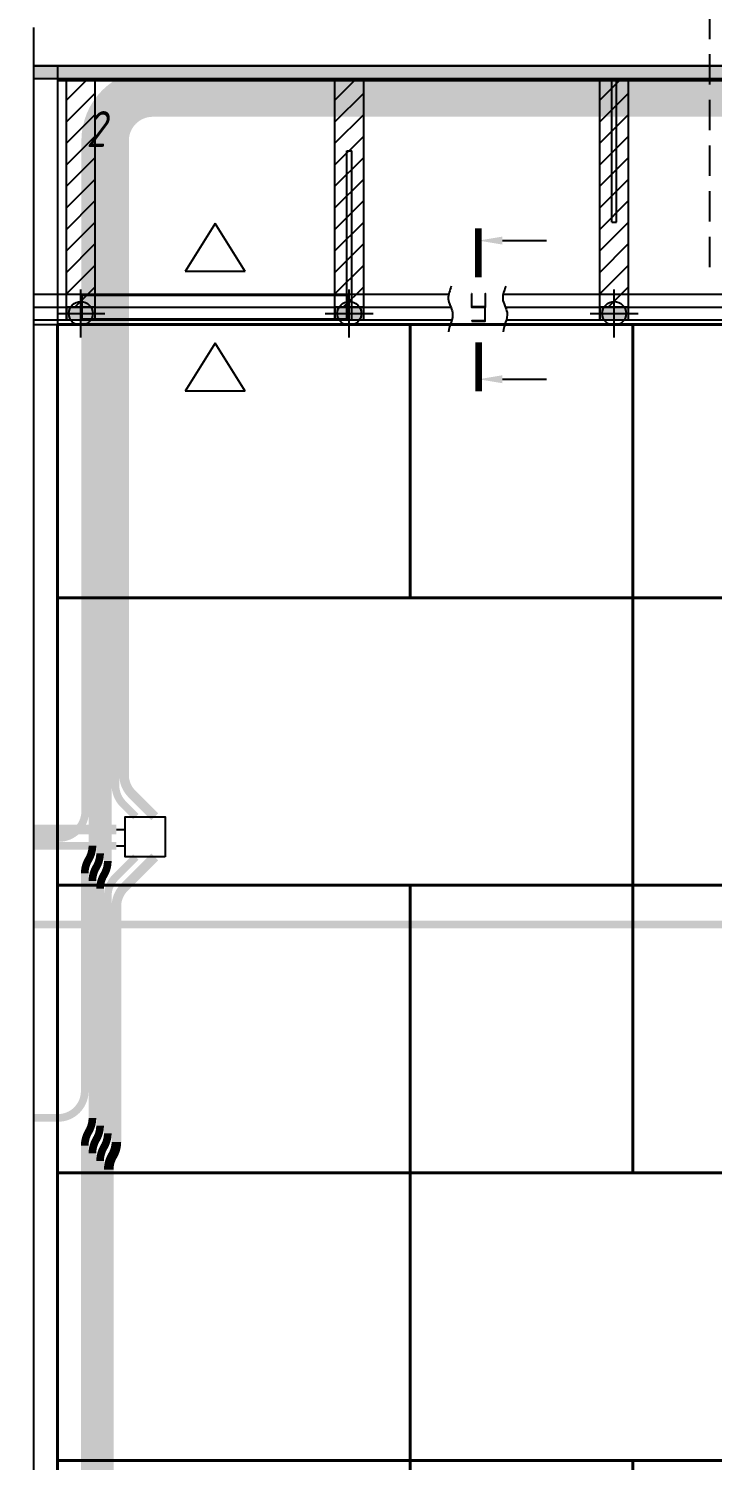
# Model space of a CAD drawing. Header units: millimetres. Extents: x -1962 to 15923, y 2405 to 25636.
# Drawn here: x 4441 to 5867, y 4601 to 7588 of the extents above; entities that cross this region are included whole.
import ezdxf
from ezdxf.enums import TextEntityAlignment as Align

# ---------------------------------------------------------------- set-up
doc = ezdxf.new("R2010")
doc.units = ezdxf.units.MM
doc.header["$PDMODE"] = 34
doc.header["$PDSIZE"] = 50
doc.linetypes.add('DASHED', pattern=[19.05, 12.7, -6.35])
for name, color, linetype in [('02 ЭОМ и СС', 7, 'Continuous'), ('021 ОВиК кондиционирование', 4, 'Continuous'), ('024 ОВиК переток и вытяжка', 6, 'Continuous'), ('03 Потолочные конструкции', 5, 'Continuous'), ('031 ГВЛ 1 слой', 7, 'Continuous'), ('032 ГВЛ 2 слой', 7, 'Continuous'), ('10 Перегородки', 4, 'Continuous')]:
    doc.layers.add(name, color=color, linetype=linetype)
doc.styles.add('ГОСТ-ISOCPEUR', font='isocpeui.ttf', dxfattribs={"width": 0.8})

# ---------------------------------------------------------------- blocks, each defined once
blk = doc.blocks.new('АП 500х200 разрез')
at = {"color": 0}
for p, q in [((-339.5, 200), (-214.5, 200)), ((-339.5, 200), (-277, 100)), ((-277, 100), (-214.5, 200)), ((-339.5, -50), (-214.5, -50)), ((-339.5, -50), (-277, -150)), ((-277, -150), (-214.5, -50))]:
    blk.add_line(p, q, dxfattribs=at)
at = {"color": 0, "flags": 128}
blk.add_lwpolyline([(-554, 0), (-554, 50), (0, 50), (0, 0)], close=True, dxfattribs=at)

msp = doc.modelspace()

# ---------------------------------------------------------------- hatches: boundary and pattern name
at = {"layer": '03 Потолочные конструкции', "lineweight": -2}
h = msp.add_hatch(color=9, dxfattribs=at)
h.paths.add_polyline_path([(7636.734, 7483.115), (7636.734, 7510.115), (4451.234, 7510.115), (4451.234, 7483.115)])
h.paths.add_polyline_path([(7841.234, 7483.115), (7841.234, 7510.115), (7636.734, 7510.115), (7636.734, 7483.115)])
h.paths.add_polyline_path([(7873.234, 7483.115), (7873.234, 7510.115), (7841.234, 7510.115), (7841.234, 7483.115)])
h = msp.add_hatch(dxfattribs=at)
h.set_pattern_fill('ANSI31', color=256, scale=10, style=0)
h.paths.add_polyline_path([(4580.003, 7034.115), (4580.003, 7483.115), (4520.003, 7483.115), (4520.003, 7034.115)])
h.paths.add_polyline_path([(4580.003, 7007.115), (4580.003, 7034.115), (4520.003, 7034.115), (4520.003, 7007.115)])
h = msp.add_hatch(dxfattribs=at)
h.set_pattern_fill('ANSI31', color=256, scale=10, style=0)
h.set_pattern_definition([(45, (560, 0), (-22.45064, 22.45064), [])])
h.paths.add_polyline_path([(5140.003, 7034.115), (5140.003, 7483.115), (5080.003, 7483.115), (5080.003, 7034.115)])
h.paths.add_polyline_path([(5140.003, 7007.115), (5140.003, 7034.115), (5080.003, 7034.115), (5080.003, 7007.115)])
h = msp.add_hatch(dxfattribs=at)
h.set_pattern_fill('ANSI31', color=256, scale=10, style=0)
h.set_pattern_definition([(45, (1112.397, 0), (-22.45064, 22.45064), [])])
h.paths.add_polyline_path([(5692.4, 7034.115), (5692.4, 7483.115), (5632.4, 7483.115), (5632.4, 7034.115)])
h.paths.add_polyline_path([(5692.4, 7007.115), (5692.4, 7034.115), (5632.4, 7034.115), (5632.4, 7007.115)])
for points in [[(4580.003, 6980.115), (4580.003, 7007.115), (4520.003, 7007.115), (4520.003, 6980.115)], [(5140.003, 6980.115), (5140.003, 7007.115), (5080.003, 7007.115), (5080.003, 6980.115)], [(5692.4, 6980.115), (5692.4, 7007.115), (5632.4, 7007.115), (5632.4, 6980.115)]]:
    msp.add_hatch(color=252, dxfattribs=at).paths.add_polyline_path(points)

# ---------------------------------------------------------------- linework, layer by layer
at = {"layer": '02 ЭОМ и СС', "color": 1}
msp.add_line((4624.234, 5917.115), (4642.234, 5917.115), dxfattribs=at)
at = {"layer": '02 ЭОМ и СС', "color": 111}
msp.add_line((4624.234, 5883.115), (4642.234, 5883.115), dxfattribs=at)
at = {"layer": '02 ЭОМ и СС', "color": 3}
for points in [[(4451.234, 5899.115, 16, 16, 0), (4503.234, 5899.115, 16, 16, 0.41421356), (4559.234, 5955.115, 16, 16, 0), (4559.234, 7354.115, 16, 16, -0.41421356), (4700.234, 7495.115, 16, 16, 0), (6982.4, 7495.115, 16, 16, 0)], [(4451.234, 4065.115, 16, 16, 0), (4502.234, 4065.115, 16, 16, 0.41421356), (4558.234, 4121.115, 16, 16, 0), (4558.234, 5257.426, 16, 16, -0.13610611), (4566.234, 5286.271, 16, 16, 0.13610611), (4574.234, 5315.115, 16, 16, 0), (4574.234, 5809.426, 16, 16, -0.13610611), (4582.234, 5838.271, 16, 16, 0.13610611), (4590.234, 5867.115, 16, 16, 0), (4590.234, 7354.115, 16, 16, -0.41421356), (4700.234, 7464.115, 16, 16, 0), (6982.4, 7464.115, 16, 16, 0)], [(6595.772, 7432.115, 16, 16, 0), (4700.234, 7432.115, 16, 16, 0.41421356), (4622.234, 7354.115, 16, 16, 0), (4622.234, 6009.46, 16, 16, 0.19891237), (4638.636, 5969.862, 16, 16, 0), (4664.842, 5943.656, 16, 16, 0)]]:
    msp.add_lwpolyline(points, format="xyseb", dxfattribs=at)
at = {"layer": '02 ЭОМ и СС', "color": 111, "const_width": 16}
for points in [[(4451.234, 5315.115), (4502.234, 5315.115, 0.41421356), (4558.234, 5371.115), (4558.234, 5825.426, -0.13610611), (4566.234, 5854.271, 0.13610611), (4574.234, 5883.115), (4574.234, 7354.115, -0.41421356), (4700.234, 7480.115), (6982.4, 7480.115)], [(4451.234, 3507.115), (4502.234, 3507.115, 0.41421356), (4558.234, 3563.115), (4558.234, 4007.426, -0.13610611), (4566.234, 4036.271, 0.13610611), (4574.234, 4065.115), (4574.234, 5241.426, -0.13610611), (4582.234, 5270.271, 0.13610611), (4590.234, 5299.115), (4590.234, 5793.426, -0.13610611), (4598.234, 5822.271, 0.13610611), (4606.234, 5851.115), (4606.234, 7354.115, -0.41421356), (4700.234, 7448.115), (6982.4, 7448.115)]]:
    msp.add_lwpolyline(points, format="xyb", dxfattribs=at)
at = {"layer": '02 ЭОМ и СС', "color": 1}
for points in [[(6982.4, 7414.115, 20, 20, 0), (4700.234, 7414.115, 20, 20, 0.41421356), (4640.234, 7354.115, 20, 20, 0), (4640.234, 6030.852, 20, 20, 0.19891237), (4656.636, 5991.254, 20, 20, 0), (4704.234, 5943.656, 20, 20, 0)], [(4704.234, 5859.656, 20, 20, 0), (4640.636, 5796.058, 20, 20, 0.19891237), (4624.234, 5756.46, 20, 20, 0), (4624.234, 5265.115, 20, 20, -0.13610611), (4616.234, 5236.271, 20, 20, 0.13610611), (4608.234, 5207.426, 20, 20, 0), (4608.234, 4031.115, 20, 20, -0.13610611), (4600.234, 4002.271, 20, 20, 0.13610611), (4592.234, 3973.426, 20, 20, 0), (4592.234, 3498.344, 20, 20, 0)]]:
    msp.add_lwpolyline(points, format="xyseb", dxfattribs=at)
at = {"layer": '02 ЭОМ и СС', "color": 1, "const_width": 20}
msp.add_lwpolyline([(4451.234, 5917.115), (4624.234, 5917.115)], dxfattribs=at)
at = {"layer": '02 ЭОМ и СС', "lineweight": -2}
msp.add_lwpolyline([(4726.234, 5859.656), (4642.234, 5859.656), (4642.234, 5943.656), (4726.234, 5943.656)], close=True, dxfattribs=at)
at = {"layer": '02 ЭОМ и СС', "color": 111, "const_width": 16}
msp.add_lwpolyline([(4451.234, 5883.115), (4624.234, 5883.115)], dxfattribs=at)
at = {"layer": '02 ЭОМ и СС', "color": 3, "const_width": 16}
msp.add_lwpolyline([(4664.842, 5859.656), (4622.636, 5817.451, 0.19891237), (4606.234, 5777.853), (4606.234, 5283.115, -0.13610611), (4598.234, 5254.271, 0.13610611), (4590.234, 5225.426), (4590.234, 4049.115, -0.13610611), (4582.234, 4020.271, 0.13610611), (4574.234, 3991.426), (4574.234, 3563.46, -0.41512817), (4502.234, 3491.115), (4451.234, 3491.115)], format="xyb", dxfattribs=at)
at = {"layer": '02 ЭОМ и СС', "color": 6, "const_width": 16, "flags": 128}
msp.add_lwpolyline([(4451.234, 5718.467), (6982.4, 5718.467)], dxfattribs=at)
at = {"layer": '021 ОВиК кондиционирование', "color": 7, "linetype": 'DASHED', "ltscale": 5}
msp.add_line((5862.234, 7090.115), (5862.234, 8313.926), dxfattribs=at)
at = {"layer": '03 Потолочные конструкции', "lineweight": -2}
for p, q in [((7901.234, 7510.115), (4451.234, 7510.115)), ((4451.234, 7510.115), (4451.234, 7483.115)), ((7873.234, 7483.115), (4451.234, 7483.115)), ((4520.003, 6980.115), (4520.003, 7483.115)), ((4580.003, 6980.115), (4580.003, 7483.115)), ((5080.003, 6980.115), (5080.003, 7483.115)), ((5140.003, 6980.115), (5140.003, 7483.115)), ((5632.4, 6980.115), (5632.4, 7483.115)), ((5657.4, 7184.115), (5657.4, 7483.115)), ((5667.4, 7184.115), (5667.4, 7483.115)), ((5692.4, 6980.115), (5692.4, 7483.115)), ((5105.003, 6980.115), (5105.003, 7333.115)), ((5105.003, 7333.115), (5115.003, 7333.115)), ((5115.003, 6980.115), (5115.003, 7333.115)), ((5657.4, 7184.115), (5667.4, 7184.115))]:
    msp.add_line(p, q, dxfattribs=at)
at = {"layer": '03 Потолочные конструкции', "color": 7, "lineweight": 100}
for p, q in [((5379.237, 7069.36), (5379.237, 7170.928)), ((5379.237, 6932.842), (5379.237, 6831.274))]:
    msp.add_line(p, q, dxfattribs=at)
at = {"layer": '03 Потолочные конструкции', "color": 7}
for p, q in [((5429.237, 7145.765), (5521.315, 7145.765)), ((5429.237, 6856.437), (5521.315, 6856.437))]:
    msp.add_line(p, q, dxfattribs=at)
at = {"layer": '03 Потолочные конструкции', "ltscale": 10}
for p, q in [((4451.234, 7034.115), (4451.234, 6980.115)), ((4451.234, 7034.115), (5317.378, 7034.115)), ((5430.968, 7034.115), (7676.234, 7034.115)), ((4451.234, 7007.115), (5321.836, 7007.115)), ((5435.426, 7007.115), (7636.734, 7007.115)), ((4451.234, 6980.115), (5323.814, 6980.115)), ((5437.404, 6980.115), (7636.734, 6980.115))]:
    msp.add_line(p, q, dxfattribs=at)
at = {"layer": '03 Потолочные конструкции', "linetype": 'DASHED', "ltscale": 10}
for p, q in [((4451.234, 6970.615), (4737.992, 6970.615)), ((5434.473, 6970.615), (7658.734, 6970.615))]:
    msp.add_line(p, q, dxfattribs=at)
at = {"layer": '03 Потолочные конструкции', "ltscale": 10}
for points in [[(5364.637, 7034.715), (5364.637, 7007.115), (5393.837, 7007.115), (5393.837, 7034.715), (5393.237, 7034.715), (5393.237, 7007.715), (5365.237, 7007.715), (5365.237, 7034.715)], [(5365.637, 6977.915), (5393.237, 6977.915), (5393.237, 7007.115), (5365.637, 7007.115), (5365.637, 7006.515), (5392.637, 7006.515), (5392.637, 6978.515), (5365.637, 6978.515)]]:
    msp.add_lwpolyline(points, close=True, dxfattribs=at)
at = {"layer": '03 Потолочные конструкции', "lineweight": -2}
for points in [[(4580.003, 6980.115), (4580.003, 7007.115), (4520.003, 7007.115), (4520.003, 6980.115)], [(5140.003, 6980.115), (5140.003, 7007.115), (5080.003, 7007.115), (5080.003, 6980.115)], [(5692.4, 6980.115), (5692.4, 7007.115), (5632.4, 7007.115), (5632.4, 6980.115)]]:
    msp.add_lwpolyline(points, close=True, dxfattribs=at)
at = {"layer": '03 Потолочные конструкции', "ltscale": 10, "start_tangent": (-0.27296876, -0.9620229), "end_tangent": (-0.12246798, -0.99247246)}
for points in [[(5322.592, 7050.948), (5316.43, 7024.45), (5325.366, 6995.486), (5317.046, 6955.43)], [(5436.183, 7050.948), (5430.02, 7024.45), (5438.956, 6995.486), (5430.636, 6955.43)]]:
    msp.add_spline(points, degree=3, dxfattribs=at)
at = {"layer": '03 Потолочные конструкции', "ltscale": 10}
for p in [(4550.003, 6993.615), (5110.003, 6993.615), (5662.4, 6993.615)]:
    msp.add_point(p, dxfattribs=at)
at = {"layer": '03 Потолочные конструкции', "color": 7}
for points in [[(5429.237, 7154.098), (5379.237, 7145.765), (5429.237, 7137.431)], [(5429.237, 6848.104), (5379.237, 6856.437), (5429.237, 6864.77)]]:
    msp.add_solid(points, dxfattribs=at)
at = {"layer": '031 ГВЛ 1 слой', "color": 6, "lineweight": 40}
for points in [[(5236.734, 6970.615), (4501.234, 6970.615), (4501.234, 6400.615), (5236.734, 6400.615)], [(6436.734, 6970.615), (5236.734, 6970.615), (5236.734, 6400.615), (6436.734, 6400.615)], [(4501.234, 6400.615), (5701.234, 6400.615), (5701.234, 5200.615), (4501.234, 5200.615)], [(5701.234, 6400.615), (6901.234, 6400.615), (6901.234, 5200.615), (5701.234, 5200.615)], [(5236.734, 5200.615), (4501.234, 5200.615), (4501.234, 4000.615), (5236.734, 4000.615)], [(6436.734, 5200.615), (5236.734, 5200.615), (5236.734, 4000.615), (6436.734, 4000.615)]]:
    msp.add_lwpolyline(points, close=True, dxfattribs=at)
at = {"layer": '032 ГВЛ 2 слой', "color": 3, "lineweight": 40}
for points in [[(5701.234, 6970.615), (4501.234, 6970.615), (4501.234, 5800.615), (5701.234, 5800.615)], [(6901.234, 6970.615), (5701.234, 6970.615), (5701.234, 5800.615), (6901.234, 5800.615)], [(4501.234, 5800.615), (5236.734, 5800.615), (5236.734, 4600.615), (4501.234, 4600.615)], [(5236.734, 5800.615), (6436.734, 5800.615), (6436.734, 4600.615), (5236.734, 4600.615)], [(5701.234, 4600.615), (4501.234, 4600.615), (4501.234, 3400.615), (5701.234, 3400.615)], [(6901.234, 4600.615), (5701.234, 4600.615), (5701.234, 3400.615), (6901.234, 3400.615)]]:
    msp.add_lwpolyline(points, close=True, dxfattribs=at)
at = {"layer": '10 Перегородки'}
for p, q in [((4451.234, 7590.115), (4451.234, 7510.115)), ((4451.234, 7510.115), (7901.234, 7510.115))]:
    msp.add_line(p, q, dxfattribs=at)
at = {"layer": '10 Перегородки', "color": 3, "linetype": 'Continuous', "ltscale": 10}
for p, q in [((4451.234, 7510.115), (4451.234, 2740.115)), ((4501.234, 7510.115), (4501.234, 2740.115))]:
    msp.add_line(p, q, dxfattribs=at)
at = {"layer": '10 Перегородки', "color": 74, "linetype": 'Continuous', "ltscale": 10}
msp.add_line((4501.234, 7480.115), (7851.234, 7480.115), dxfattribs=at)

# ---------------------------------------------------------------- block references
at = {"layer": '024 ОВиК переток и вытяжка', "color": 7, "rotation": 180}
msp.add_blockref('АП 500х200 разрез', (4553.003, 7031.58), dxfattribs=at)

# ---------------------------------------------------------------- texts
at = {"layer": '10 Перегородки', "style": 'ГОСТ-ISOCPEUR', "width": 0.8}
msp.add_text('2', height=75, dxfattribs=at).set_placement((4581.782, 7378.476), align=Align.MIDDLE)

doc.saveas('drawing.dxf')
